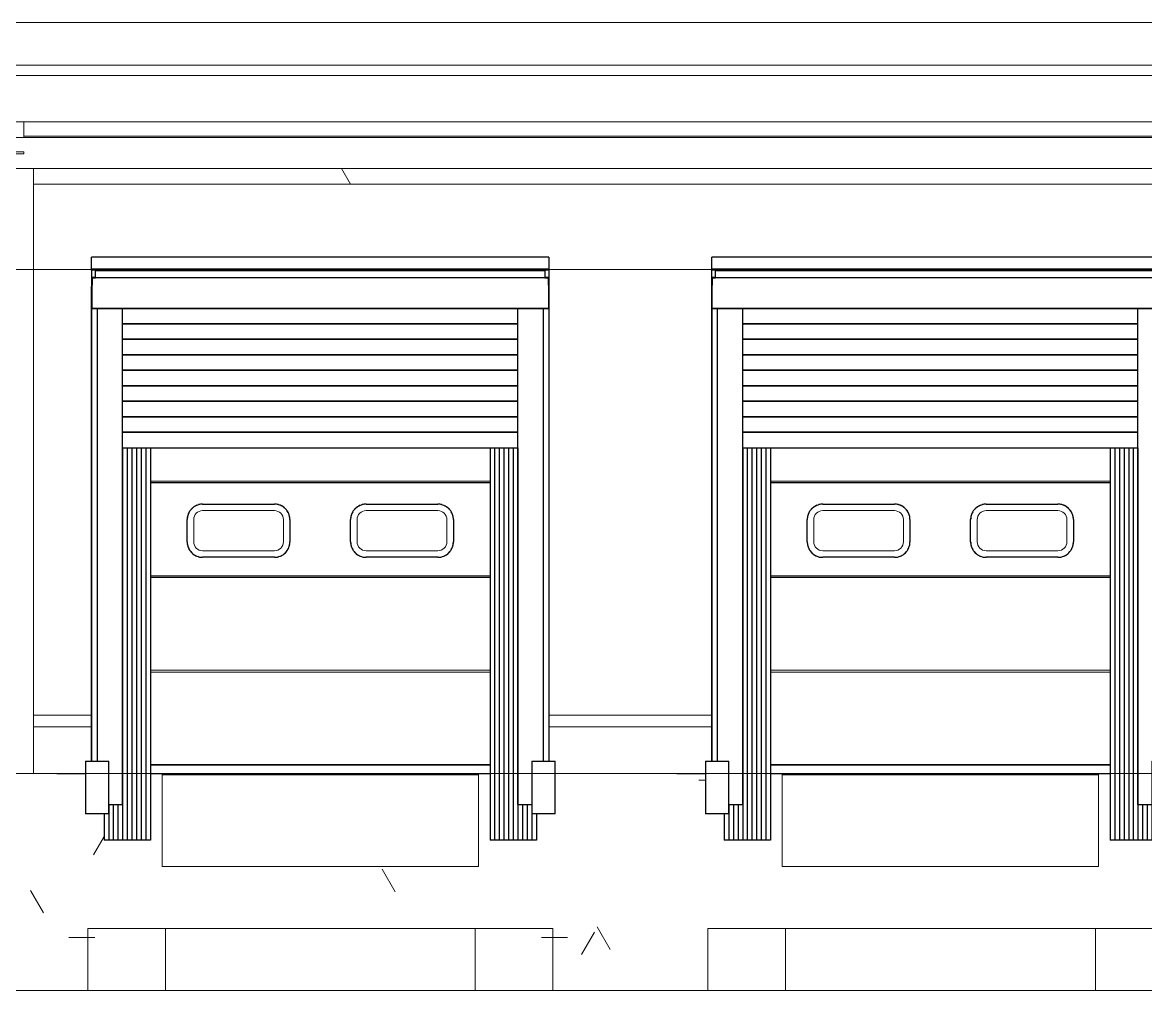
# Model space of a CAD drawing. Extents: x 692141 to 693595, y 1492301 to 1494225.
# Drawn here: x 692356.34 to 692363.58, y 1492374.81 to 1492381.06 of the extents above; entities that cross this region are included whole.
import ezdxf

# ---------------------------------------------------------------- set-up
doc = ezdxf.new("R2010")
doc.units = 0
doc.header["$MEASUREMENT"] = 0
for name, pattern in [('Centre', [7937.5, 1587.5, -1190.625, 3968.75, -1190.625]), ('Grid Line', [5556.25, 3175, -793.75, 793.75, -793.75]), ('Čárka', [3175, 1587.5, -1587.5])]:
    doc.linetypes.add(name, pattern=pattern)
for name, color, linetype, lineweight in [('A-COLS', 52, 'Continuous', 5), ('A-FLOR', 192, 'Continuous', 5), ('A-FLOR-LEVL', 8, 'Grid Line', 5), ('A-GENM', 13, 'Continuous', 5), ('A-WALL-PATT', 111, 'Continuous', 5), ('S-BEAM', 12, 'Continuous', 5)]:
    doc.layers.add(name, color=color, linetype=linetype, lineweight=lineweight)
doc.layers.add('A-DOOR', color=2, linetype='Continuous')
pattern_1 = [(0, (212730.054, 1200), (4064, 1016), [167.64, -2880.36, 167.64, -2880.36, -16256]), (0, (212730.054, 1200), (4064, 1016), [-6096, 167.64, -5928.36, 167.64, -2880.36, -7112]), (0, (212730.054, 1200), (4064, 1016), [-15240, 167.64, -1864.36, 167.64, -4912.36]), (120, (214254.054, 1708), (-2911.881810244989, 3011.527240979959), [167.64, -2880.36, 167.64, -2880.36, -16256]), (120, (214254.054, 1708), (-2911.881810244989, 3011.527240979959), [-6095.999999999999, 167.64, -5928.359999999999, 167.64, -2880.36, -7111.999999999999]), (120, (214254.054, 1708), (-2911.881810244989, 3011.527240979959), [-15240, 167.64, -1864.36, 167.64, -4912.359999999999]), (240, (214762.054, 3740), (-1152.118189755009, -4027.527240979959), [167.64, -2880.36, 167.64, -2880.36, -16256]), (240, (214762.054, 3740), (-1152.118189755009, -4027.527240979959), [-6096, 167.64, -5928.36, 167.64, -2880.36, -7112]), (240, (214762.054, 3740), (-1152.118189755009, -4027.527240979959), [-15240, 167.64, -1864.36, 167.64, -4912.36])]

# ---------------------------------------------------------------- blocks, each defined once
blk = doc.blocks.new('HAVI-DC_R19_AR_120_STRUCTURE_rvt-2-500_ELEVATION 4')
at = {"layer": 'S-BEAM'}
h = blk.add_hatch(dxfattribs=at)
h.set_pattern_fill('FP_109', color=256, style=0, pattern_type=2)
h.set_pattern_definition(pattern_1)
h.paths.add_polyline_path([(106349.6526220496, 5200.000000000931), (106349.6526220496, 5300.068639883461), (98649.6526220496, 5300.068639883461), (98649.6526220496, 5200.000000000931), (105855.3526846275, 5200.000000000931)], flags=0)
h = blk.add_hatch(dxfattribs=at)
h.set_pattern_fill('FP_109', color=256, style=0, pattern_type=2)
h.set_pattern_definition(pattern_1)
h.paths.add_polyline_path([(105499.754618788, -3.465174813754857e-11), (106499.6363114689, 0), (106499.6363114689, 1400.00000000138), (106014.6526220496, 1400.00000000138), (106014.6526220496, 1139.999999997003), (105894.6526220496, 1139.999999997003), (105894.6526220496, 969.9999999969727), (105594.6526220496, 969.9999999969727), (105594.6526220496, 1400.00000000138), (105519.7546187882, 1400.00000000138), (105519.7546187882, 799.9999999999914), (103479.7546187882, 799.9999999999914), (103479.7546187882, 1400.00000000138), (103404.6526220496, 1400.00000000138), (103404.6526220496, 969.9999999969727), (103104.6526220496, 969.9999999969727), (103104.6526220496, 1139.999999997003), (102984.6526220496, 1139.999999997003), (102984.6526220496, 1400.00000000138), (102014.6363114674, 1400.00000000138), (102014.6363114674, 1139.999999997003), (101894.6363114674, 1139.999999997003), (101894.6363114674, 969.9999999969727), (101594.6363114674, 969.9999999969727), (101594.6363114674, 1400.00000000138), (101519.6363114624, 1400.00000000138), (101519.6363114624, 799.9999999999914), (99479.6363114624, 799.9999999999914), (99479.6363114624, 1400.00000000138), (99404.6363114674, 1400.00000000138), (99404.6363114674, 969.9999999969727), (99104.63631146739, 969.9999999969727), (99104.63631146739, 1139.999999997003), (98984.63631146739, 1139.999999997003), (98984.63631146739, 1400.00000000138), (98499.63631146234, 1400.00000000138), (98499.63631146234, 0), (99500.22784806442, -3.465174813754857e-11), (99500.22784806442, 399.9999999998398), (101499.6363114673, 399.9999999998398), (101499.6363114673, -3.465174813754857e-11), (103500.3461553852, -3.465174813754857e-11), (103500.3461553852, 399.9999999998398), (105499.754618788, 399.9999999998398)], flags=0)
at = {"layer": 'S-BEAM', "color": 7}
for p, q in [((98649.6526220497, 5200.000000000933), (106349.6526220497, 5200.000000000933)), ((98499.63631146244, 1400.000000001379), (98984.63631146749, 1400.000000001379)), ((99404.63631146749, 1400.000000001379), (99479.6363114625, 1400.000000001379)), ((99479.6363114625, 800.0000000000092), (99479.6363114625, 1400.000000001379)), ((101519.6363114625, 1400.000000001379), (101594.6363114675, 1400.000000001379)), ((101519.6363114625, 1400.000000001379), (101519.6363114625, 800.0000000000092)), ((102014.6363114675, 1400.000000001379), (102984.6526220497, 1400.000000001379)), ((103404.6526220497, 1400.000000001379), (103479.7546187883, 1400.000000001379)), ((103479.7546187883, 800.0000000000014), (103479.7546187883, 1400.000000001379)), ((105519.7546187883, 1400.000000001379), (105594.6526220497, 1400.000000001379)), ((105519.7546187883, 1400.000000001379), (105519.7546187883, 800.0000000000014)), ((101519.6363114625, 800.0000000000092), (99479.63631146248, 800.0000000000092)), ((105519.7546187882, 800.0000000000014), (103479.7546187883, 800.0000000000014)), ((99500.2278480645, -2.409379362688924e-11), (99500.2278480645, 399.9999999998581)), ((99500.2278480645, 399.9999999998581), (101499.6363114673, 399.9999999998581)), ((101499.6363114673, 399.9999999998581), (101499.6363114673, -2.409379362688924e-11)), ((103500.3461553853, -3.708819917846995e-11), (103500.3461553853, 399.999999999845)), ((103500.3461553853, 399.999999999845), (105499.7546187881, 399.999999999845)), ((105499.7546187881, 399.999999999845), (105499.7546187881, -3.708819917846995e-11)), ((101499.6363114673, -2.409379362688924e-11), (99500.2278480645, -2.409379362688924e-11)), ((105499.7546187881, -3.708819917846995e-11), (103500.3461553853, -3.708819917846995e-11))]:
    blk.add_line(p, q, dxfattribs=at)
blk = doc.blocks.new('M_Rectangular Column - 300 x 300mm-1115310-500_ELEVATION 4')
at = {"layer": 'A-COLS'}
for p, q in [((162349.6363114674, 5300.068616973535), (162349.6363114674, 1400.000000001371)), ((162649.6363114674, 1400.000000001371), (162649.6363114674, 5300.068616973536)), ((162649.6363114674, 1400.000000001371), (162349.6363114674, 1400.000000001371))]:
    blk.add_line(p, q, dxfattribs=at)
blk = doc.blocks.new('Loading-Equipment_Dock-levellers_Loading-Systems_Swing-Lip_232M_100kN - PowerRamp 232M100 2100 x 3000 mm-460557-500_ELEVATION 4')
at = {"layer": 'A-GENM'}
for p, q in [((51479.75461878094, 1390.000000001369), (53519.75461878094, 1390.000000001369)), ((51479.75461878094, 800.0000000013796), (51479.75461878094, 1390.000000001369)), ((53519.75461878094, 800.0000000013796), (53519.75461878094, 1390.000000001369)), ((53519.75461878094, 800.0000000013796), (51479.75461878094, 800.0000000013796))]:
    blk.add_line(p, q, dxfattribs=at)
blk = doc.blocks.new('Door_ASSA-ABLOY DS6070B Inflatable shelter - Insulated wall-V73-500_ELEVATION 4')
at = {"layer": 'A-DOOR', "color": 47}
for p, q in [((123024.6363114675, 4652.807871864885), (123024.6363114675, 4729.999999996988)), ((125974.6363114675, 4729.999999996979), (123024.6363114675, 4729.999999996988)), ((125974.6363114675, 4729.999999996979), (125974.6363114675, 4652.807871864876)), ((123023.6363114675, 4649.999999996991), (123023.6363114675, 4598.999999996989)), ((123024.6363114675, 4647.691042939573), (123024.6363114675, 4652.807871864885)), ((123024.6363114675, 4652.807871864885), (125974.6363114675, 4652.807871864876)), ((123024.6363114675, 4644.684469772975), (123024.6363114675, 4647.691042939573)), ((125974.6363114675, 4647.691042939563), (123024.6363114675, 4647.691042939573)), ((125974.6363114675, 4644.684469772965), (123024.6363114675, 4644.684469772974)), ((123049.6363114675, 4598.999999996989), (123049.6363114675, 4647.69104293955)), ((125947.6363114675, 4641.364026622491), (123049.6363114675, 4641.364026622491)), ((125947.6363114675, 4647.691042939549), (125947.6363114675, 4598.999999997001)), ((125974.6363114675, 4652.807871864876), (125974.6363114675, 4647.691042939563)), ((125974.6363114675, 4647.691042939563), (125974.6363114675, 4644.684469772965)), ((125975.6363114675, 4598.999999997001), (125975.6363114675, 4649.999999996992)), ((123049.6363114675, 4598.99999999699), (123023.6363114675, 4598.99999999699)), ((123023.6363114675, 4598.999999996989), (123023.6363114675, 4538.99999999699)), ((123027.6363114675, 4598.99999999703), (123027.6363114675, 4547.999999997031)), ((123027.6363114675, 4547.999999997032), (123027.6363114675, 4598.999999997029)), ((123027.6363114675, 4538.99999999699), (123027.6363114675, 4595.99999999699)), ((123027.6363114675, 4595.99999999699), (123049.6363114675, 4595.99999999699)), ((123027.6363114675, 4397.999999996989), (123027.6363114675, 4595.99999999699)), ((125971.6363114675, 4595.999999996991), (123027.6363114675, 4595.999999996991)), ((123049.6363114675, 4595.99999999699), (123049.6363114675, 4598.999999996989)), ((125975.6363114675, 4598.999999997001), (125947.6363114675, 4598.999999997001)), ((125947.6363114675, 4598.999999997001), (125947.6363114675, 4595.999999997001)), ((125947.6363114675, 4595.999999997001), (125971.6363114675, 4595.999999997001)), ((125971.6363114675, 4598.99999999703), (125971.6363114675, 4547.999999997031)), ((125971.6363114675, 4547.999999997032), (125971.6363114675, 4598.999999997029)), ((125971.6363114675, 4595.999999997001), (125971.6363114675, 4538.999999996992)), ((125971.6363114675, 4595.99999999699), (125971.6363114675, 4397.999999996989)), ((125975.6363114675, 4538.999999996991), (125975.6363114675, 4598.999999997001)), ((123023.6363114675, 4538.99999999699), (123027.6363114675, 4538.99999999699)), ((123024.6363114675, 4547.999999996992), (123024.6363114675, 1479.999999996993)), ((123024.6363114675, 1479.999999996995), (123024.6363114675, 4538.999999997)), ((125971.6363114675, 4538.999999996991), (125975.6363114675, 4538.999999996991)), ((125974.6363114675, 4547.999999996992), (125974.6363114675, 1479.999999996993)), ((125974.6363114675, 4538.999999997), (125974.6363114675, 1479.999999996996)), ((123027.6363114675, 4394.999999996989), (123027.6363114675, 4397.999999996989)), ((125971.6363114675, 4397.999999996989), (123027.6363114675, 4397.999999996989)), ((125971.6363114675, 4397.999999996989), (123027.6363114675, 4397.999999996989)), ((125971.6363114675, 4394.99999999699), (123027.6363114675, 4394.99999999699)), ((123061.642967541, 1479.999999996993), (123061.642967541, 4394.999999996971)), ((125937.6296553938, 4394.999999996971), (125937.6296553938, 1479.999999996993)), ((125971.6363114675, 4397.999999996989), (125971.6363114675, 4394.999999996989)), ((122984.6363114675, 1479.999999996995), (123134.6363114675, 1479.999999996994)), ((122984.6363114675, 1479.999999996995), (122984.6363114675, 1139.999999996994)), ((123134.6363114675, 1139.999999996994), (123134.6363114675, 1479.999999996995)), ((125864.6363114675, 1479.999999997002), (126014.6363114675, 1479.999999997002)), ((125864.6363114675, 1479.999999997002), (125864.6363114675, 1139.999999997)), ((126014.6363114675, 1139.999999997), (126014.6363114675, 1479.999999997002)), ((123134.6363114675, 1139.999999996994), (122984.6363114675, 1139.999999996994)), ((126014.6363114675, 1139.999999997), (125864.6363114675, 1139.999999996999))]:
    blk.add_line(p, q, dxfattribs=at)
at = {"layer": 'A-DOOR', "color": 117}
for p, q in [((123027.6363114675, 4547.999999996993), (123027.6363114675, 4598.999999997008)), ((123027.6363114675, 4582.68366976728), (123027.6363114675, 4598.999999997009)), ((123027.6363114675, 4556.584353991191), (123027.6363114675, 4582.68366976728)), ((125971.6363114675, 4598.999999997011), (125971.6363114675, 4547.999999996998)), ((125971.6363114675, 4598.999999996999), (125971.6363114675, 4582.68366976727)), ((125971.6363114675, 4582.68366976727), (125971.6363114675, 4556.584353991181)), ((123224.6363114675, 1199.999999996987), (123224.6363114675, 4394.999999997)), ((125774.6363114675, 1199.999999996988), (125774.6363114675, 4394.99999999696)), ((123134.6363114675, 1199.999999996987), (123224.6363114675, 1199.999999996987)), ((125774.6363114675, 1199.999999996988), (125864.6363114675, 1199.999999996988))]:
    blk.add_line(p, q, dxfattribs=at)
at = {"layer": 'A-DOOR', "color": 130}
for p, q in [((125774.6363114674, 4299.99999999708), (123224.6363114674, 4299.99999999708)), ((123224.6363114674, 4299.999999997044), (125774.6363114674, 4299.999999997044)), ((125774.6363114674, 4199.999999997067), (123224.6363114674, 4199.999999997067)), ((123224.6363114674, 4199.999999997067), (125774.6363114674, 4199.999999997067)), ((125774.6363114674, 4099.999999997055), (123224.6363114674, 4099.999999997055)), ((123224.6363114674, 4099.999999997055), (125774.6363114674, 4099.999999997055)), ((125774.6363114674, 3999.999999997044), (123224.6363114674, 3999.999999997044)), ((123224.6363114674, 3999.999999997044), (125774.6363114674, 3999.999999997044)), ((125774.6363114674, 3899.999999997066), (123224.6363114674, 3899.999999997066)), ((123224.6363114674, 3899.999999997066), (125774.6363114674, 3899.999999997066)), ((125774.6363114674, 3799.999999997089), (123224.6363114674, 3799.999999997089)), ((123224.6363114674, 3799.999999997054), (125774.6363114674, 3799.999999997054)), ((125774.6363114674, 3699.999999997077), (123224.6363114674, 3699.999999997077)), ((123224.6363114674, 3699.999999997077), (125774.6363114674, 3699.999999997077)), ((125774.6363114674, 3599.999999997065), (123224.6363114674, 3599.999999997065)), ((123224.6363114674, 3599.999999997065), (125774.6363114674, 3599.999999997065)), ((123224.6363114675, 3500.073277789998), (123224.6363114675, 969.9999999969889)), ((123224.6363114675, 3500.073277789998), (123224.6363114675, 969.9999999969889)), ((123224.6363114674, 3499.999999997088), (125774.6363114674, 3499.999999997088)), ((123254.6363114675, 3500.091597238241), (123254.6363114675, 1400.000000001407)), ((123254.6363114675, 3500.091597238241), (123254.6363114675, 969.9999999969889)), ((123284.6363114675, 3500.109916686441), (123284.6363114675, 969.9999999969879)), ((123284.6363114675, 3500.109916686441), (123284.6363114675, 969.9999999969889)), ((123314.6363114675, 3500.128236134684), (123314.6363114675, 1400.000000001406)), ((123314.6363114675, 3500.128236134684), (123314.6363114675, 969.9999999969879)), ((123344.6363114675, 3500.146555582926), (123344.6363114675, 969.9999999969879)), ((123344.6363114675, 3500.146555582926), (123344.6363114675, 969.9999999969879)), ((123374.6363114675, 3500.16487503117), (123374.6363114675, 1400.000000001406)), ((123374.6363114675, 3500.16487503117), (123374.6363114675, 969.9999999969879)), ((123404.6363114675, 3500.18319447937), (123404.6363114675, 969.9999999969879)), ((125594.6363114675, 3499.99999999706), (125594.6363114675, 969.9999999969803)), ((125624.6363114675, 3499.99999999706), (125624.6363114675, 969.9999999969803)), ((125624.6363114675, 3499.99999999706), (125624.6363114675, 1400.000000001399)), ((125654.6363114675, 3499.99999999706), (125654.6363114675, 969.9999999969803)), ((125654.6363114675, 3499.99999999706), (125654.6363114675, 969.9999999969803)), ((125684.6363114675, 3499.99999999706), (125684.6363114675, 969.9999999969803)), ((125684.6363114675, 3499.99999999706), (125684.6363114675, 1400.000000001399)), ((125714.6363114675, 3499.99999999706), (125714.6363114675, 969.9999999969803)), ((125714.6363114675, 3499.99999999706), (125714.6363114675, 969.9999999969803)), ((125744.6363114675, 3499.99999999706), (125744.6363114675, 969.9999999969803)), ((125744.6363114675, 3499.99999999706), (125744.6363114675, 1400.000000001399)), ((125774.6363114675, 3499.99999999706), (125774.6363114675, 969.9999999969803)), ((125774.6363114675, 3499.99999999706), (125774.6363114675, 969.9999999969803)), ((123134.6363114675, 1199.999999996993), (123134.6363114675, 969.9999999969889)), ((123164.6363114675, 1199.999999996993), (123164.6363114675, 969.9999999969889)), ((123164.6363114675, 1199.999999996993), (123164.6363114675, 969.9999999969889)), ((123194.6363114675, 1199.999999996993), (123194.6363114675, 969.9999999969889)), ((125804.6363114675, 1199.999999996984), (125804.6363114675, 969.9999999969803)), ((125834.6363114675, 1199.999999996984), (125834.6363114675, 969.9999999969803)), ((125834.6363114675, 1199.999999996984), (125834.6363114675, 969.9999999969803)), ((125864.6363114675, 1199.999999996984), (125864.6363114675, 969.9999999969803)), ((123104.6363114675, 1139.999999997006), (123104.6363114675, 969.9999999969889)), ((125894.6363114675, 1139.999999996997), (125894.6363114675, 969.9999999969803)), ((123134.6363114675, 969.9999999969885), (123104.6363114675, 969.9999999969887)), ((123164.6363114675, 969.9999999969885), (123134.6363114675, 969.9999999969885)), ((123194.6363114675, 969.9999999969885), (123164.6363114675, 969.9999999969887)), ((123224.6363114675, 969.9999999969885), (123194.6363114675, 969.9999999969885)), ((123254.6363114675, 969.9999999969885), (123224.6363114675, 969.9999999969887)), ((123284.6363114675, 969.9999999969885), (123254.6363114675, 969.9999999969885)), ((123314.6363114675, 969.999999996988), (123284.6363114675, 969.9999999969881)), ((123344.6363114675, 969.999999996988), (123314.6363114675, 969.999999996988)), ((123374.6363114675, 969.999999996988), (123344.6363114675, 969.9999999969881)), ((123404.6363114675, 969.999999996988), (123374.6363114675, 969.999999996988)), ((125624.6363114675, 969.9999999969807), (125594.6363114675, 969.9999999969807)), ((125654.6363114675, 969.9999999969806), (125624.6363114675, 969.9999999969807)), ((125684.6363114675, 969.9999999969807), (125654.6363114675, 969.9999999969807)), ((125714.6363114675, 969.9999999969806), (125684.6363114675, 969.9999999969807)), ((125744.6363114675, 969.9999999969801), (125714.6363114675, 969.9999999969801)), ((125774.6363114675, 969.99999999698), (125744.6363114675, 969.9999999969801)), ((125804.6363114675, 969.9999999969801), (125774.6363114675, 969.9999999969801)), ((125834.6363114675, 969.99999999698), (125804.6363114675, 969.9999999969801)), ((125864.6363114675, 969.9999999969801), (125834.6363114675, 969.9999999969801)), ((125894.6363114675, 969.99999999698), (125864.6363114675, 969.9999999969801))]:
    blk.add_line(p, q, dxfattribs=at)
blk = doc.blocks.new('Door_ASSA-ABLOY DS6070B Inflatable shelter - Insulated wall-V77-500_ELEVATION 4')
at = {"layer": 'A-DOOR', "color": 47}
for p, q in [((99024.63631146752, 4652.807871864885), (99024.63631146752, 4729.999999996988)), ((101974.6363114675, 4729.999999996979), (99024.63631146752, 4729.999999996988)), ((101974.6363114675, 4729.999999996979), (101974.6363114675, 4652.807871864876)), ((99023.63631146752, 4649.999999996991), (99023.6363114675, 4598.999999996989)), ((99024.63631146752, 4647.691042939573), (99024.63631146752, 4652.807871864885)), ((99024.63631146752, 4652.807871864885), (101974.6363114675, 4652.807871864876)), ((99024.63631146752, 4644.684469772975), (99024.63631146752, 4647.691042939573)), ((101974.6363114675, 4647.691042939563), (99024.63631146752, 4647.691042939573)), ((101974.6363114675, 4644.684469772965), (99024.63631146752, 4644.684469772974)), ((99049.63631146752, 4598.999999996989), (99049.63631146753, 4647.69104293955)), ((101947.6363114675, 4641.364026622491), (99052.31887912682, 4641.364026622491)), ((101947.6363114675, 4647.691042939549), (101947.6363114675, 4598.999999997001)), ((101974.6363114675, 4652.807871864876), (101974.6363114675, 4647.691042939563)), ((101974.6363114675, 4647.691042939563), (101974.6363114675, 4644.684469772965)), ((101975.6363114675, 4598.999999997001), (101975.6363114675, 4649.999999996992)), ((99049.63631146752, 4598.99999999699), (99023.6363114675, 4598.99999999699)), ((99023.6363114675, 4598.999999996989), (99023.6363114675, 4538.99999999699)), ((99027.63631146752, 4598.99999999703), (99027.63631146752, 4547.999999997031)), ((99027.63631146752, 4547.999999997032), (99027.63631146752, 4598.999999997029)), ((99027.6363114675, 4538.99999999699), (99027.6363114675, 4595.99999999699)), ((99027.6363114675, 4595.99999999699), (99049.63631146752, 4595.99999999699)), ((99027.63631146752, 4397.999999996989), (99027.63631146752, 4595.99999999699)), ((101971.6363114675, 4595.999999996991), (99027.63631146752, 4595.999999996991)), ((99049.63631146752, 4595.99999999699), (99049.63631146752, 4598.999999996989)), ((101975.6363114675, 4598.999999997001), (101947.6363114675, 4598.999999997001)), ((101947.6363114675, 4598.999999997001), (101947.6363114675, 4595.999999997001)), ((101947.6363114675, 4595.999999997001), (101971.6363114675, 4595.999999997001)), ((101971.6363114675, 4598.99999999703), (101971.6363114675, 4547.999999997031)), ((101971.6363114675, 4547.999999997032), (101971.6363114675, 4598.999999997029)), ((101971.6363114675, 4595.999999997001), (101971.6363114675, 4538.999999996992)), ((101971.6363114675, 4595.99999999699), (101971.6363114675, 4397.999999996989)), ((101975.6363114675, 4538.999999996991), (101975.6363114675, 4598.999999997001)), ((99023.6363114675, 4538.99999999699), (99027.6363114675, 4538.99999999699)), ((99024.63631146752, 4547.999999996992), (99024.63631146752, 1479.999999996993)), ((99024.63631146752, 1479.999999996995), (99024.63631146752, 4538.999999997)), ((101971.6363114675, 4538.999999996991), (101975.6363114675, 4538.999999996991)), ((101974.6363114675, 4547.999999996992), (101974.6363114675, 1479.999999996993)), ((101974.6363114675, 4538.999999997), (101974.6363114675, 1479.999999996996)), ((99027.63631146752, 4394.999999996989), (99027.63631146752, 4397.999999996989)), ((101971.6363114675, 4397.999999996989), (99027.63631146752, 4397.999999996989)), ((101971.6363114675, 4397.999999996989), (99027.63631146752, 4397.999999996989)), ((101971.6363114675, 4394.99999999699), (99027.63631146752, 4394.99999999699)), ((99061.64296754096, 1479.999999996993), (99061.64296754096, 4394.999999996971)), ((101937.6296553938, 4394.999999996971), (101937.6296553938, 1479.999999996993)), ((101971.6363114675, 4397.999999996989), (101971.6363114675, 4394.999999996989)), ((98984.63631146752, 1479.999999996995), (99134.63631146752, 1479.999999996994)), ((98984.63631146752, 1479.999999996995), (98984.63631146752, 1139.999999996994)), ((99134.63631146749, 1139.999999996994), (99134.63631146752, 1479.999999996995)), ((101864.6363114675, 1479.999999997002), (102014.6363114675, 1479.999999997002)), ((101864.6363114675, 1479.999999997002), (101864.6363114675, 1139.999999997)), ((102014.6363114675, 1139.999999997), (102014.6363114675, 1479.999999997002)), ((99134.63631146749, 1139.999999996994), (98984.63631146752, 1139.999999996994)), ((102014.6363114675, 1139.999999997), (101864.6363114675, 1139.999999996999))]:
    blk.add_line(p, q, dxfattribs=at)
at = {"layer": 'A-DOOR', "color": 117}
for p, q in [((99027.63631146752, 4547.999999996993), (99027.63631146753, 4598.999999997008)), ((99027.63631146752, 4582.68366976728), (99027.63631146753, 4598.999999997009)), ((99027.63631146752, 4556.584353991191), (99027.63631146752, 4582.68366976728)), ((101971.6363114675, 4598.999999997011), (101971.6363114675, 4547.999999996998)), ((101971.6363114675, 4598.999999996999), (101971.6363114675, 4582.68366976727)), ((101971.6363114675, 4582.68366976727), (101971.6363114675, 4556.584353991181)), ((99224.6363114675, 1199.999999996987), (99224.6363114675, 4394.999999997)), ((101774.6363114675, 1199.999999996988), (101774.6363114675, 4394.99999999696)), ((99134.63631146752, 1199.999999996987), (99224.6363114675, 1199.999999996987)), ((101774.6363114675, 1199.999999996988), (101864.6363114675, 1199.999999996988))]:
    blk.add_line(p, q, dxfattribs=at)
at = {"layer": 'A-DOOR', "color": 130}
for p, q in [((101774.6363114674, 4299.99999999708), (99224.63631146739, 4299.99999999708)), ((99224.63631146739, 4299.999999997044), (101774.6363114674, 4299.999999997044)), ((101774.6363114674, 4199.999999997067), (99224.63631146739, 4199.999999997067)), ((99224.63631146739, 4199.999999997067), (101774.6363114674, 4199.999999997067)), ((101774.6363114674, 4099.999999997055), (99224.63631146739, 4099.999999997055)), ((99224.63631146739, 4099.999999997055), (101774.6363114674, 4099.999999997055)), ((101774.6363114674, 3999.999999997044), (99224.63631146739, 3999.999999997044)), ((99224.63631146739, 3999.999999997044), (101774.6363114674, 3999.999999997044)), ((101774.6363114674, 3899.999999997066), (99224.63631146739, 3899.999999997066)), ((99224.63631146739, 3899.999999997066), (101774.6363114674, 3899.999999997066)), ((101774.6363114674, 3799.999999997089), (99224.63631146739, 3799.999999997089)), ((99224.63631146739, 3799.999999997054), (101774.6363114674, 3799.999999997054)), ((101774.6363114674, 3699.999999997077), (99224.63631146739, 3699.999999997077)), ((99224.63631146739, 3699.999999997077), (101774.6363114674, 3699.999999997077)), ((101774.6363114674, 3599.999999997065), (99224.63631146739, 3599.999999997065)), ((99224.63631146739, 3599.999999997065), (101774.6363114674, 3599.999999997065)), ((99224.63631146753, 3500.073277789998), (99224.6363114675, 969.9999999969889)), ((99224.63631146753, 3500.073277789998), (99224.6363114675, 969.9999999969889)), ((99224.63631146739, 3499.999999997088), (101774.6363114674, 3499.999999997088)), ((99254.63631146752, 3500.091597238241), (99254.63631146752, 1400.000000001407)), ((99254.63631146752, 3500.091597238241), (99254.63631146752, 969.9999999969889)), ((99284.63631146752, 3500.109916686441), (99284.63631146752, 969.9999999969879)), ((99284.63631146752, 3500.109916686441), (99284.63631146752, 969.9999999969889)), ((99314.63631146752, 3500.128236134684), (99314.6363114675, 1400.000000001406)), ((99314.63631146752, 3500.128236134684), (99314.6363114675, 969.9999999969879)), ((99344.63631146752, 3500.146555582926), (99344.63631146752, 969.9999999969879)), ((99344.63631146752, 3500.146555582926), (99344.63631146752, 969.9999999969879)), ((99374.63631146753, 3500.16487503117), (99374.6363114675, 1400.000000001406)), ((99374.63631146753, 3500.16487503117), (99374.6363114675, 969.9999999969879)), ((99404.63631146752, 3500.18319447937), (99404.63631146752, 969.9999999969879)), ((101594.6363114675, 3499.99999999706), (101594.6363114675, 969.9999999969803)), ((101624.6363114675, 3499.99999999706), (101624.6363114675, 969.9999999969803)), ((101624.6363114675, 3499.99999999706), (101624.6363114675, 1400.000000001399)), ((101654.6363114675, 3499.99999999706), (101654.6363114675, 969.9999999969803)), ((101654.6363114675, 3499.99999999706), (101654.6363114675, 969.9999999969803)), ((101684.6363114675, 3499.99999999706), (101684.6363114675, 969.9999999969803)), ((101684.6363114675, 3499.99999999706), (101684.6363114675, 1400.000000001399)), ((101714.6363114675, 3499.99999999706), (101714.6363114675, 969.9999999969803)), ((101714.6363114675, 3499.99999999706), (101714.6363114675, 969.9999999969803)), ((101744.6363114675, 3499.99999999706), (101744.6363114675, 969.9999999969803)), ((101744.6363114675, 3499.99999999706), (101744.6363114675, 1400.000000001399)), ((101774.6363114675, 3499.99999999706), (101774.6363114675, 969.9999999969803)), ((101774.6363114675, 3499.99999999706), (101774.6363114675, 969.9999999969803)), ((99134.63631146752, 1199.999999996993), (99134.63631146752, 969.9999999969889)), ((99164.6363114675, 1199.999999996993), (99164.6363114675, 969.9999999969889)), ((99164.6363114675, 1199.999999996993), (99164.6363114675, 969.9999999969889)), ((99194.63631146752, 1199.999999996993), (99194.63631146752, 969.9999999969889)), ((101804.6363114675, 1199.999999996984), (101804.6363114675, 969.9999999969803)), ((101834.6363114675, 1199.999999996984), (101834.6363114675, 969.9999999969803)), ((101834.6363114675, 1199.999999996984), (101834.6363114675, 969.9999999969803)), ((101864.6363114675, 1199.999999996984), (101864.6363114675, 969.9999999969803)), ((99104.63631146752, 1139.999999997006), (99104.63631146752, 969.9999999969889)), ((101894.6363114675, 1139.999999996997), (101894.6363114675, 969.9999999969803)), ((99134.63631146752, 969.9999999969885), (99104.6363114675, 969.9999999969887)), ((99164.6363114675, 969.9999999969885), (99134.63631146752, 969.9999999969885)), ((99194.63631146752, 969.9999999969885), (99164.6363114675, 969.9999999969887)), ((99224.6363114675, 969.9999999969885), (99194.63631146752, 969.9999999969885)), ((99254.63631146752, 969.9999999969885), (99224.6363114675, 969.9999999969887)), ((99284.63631146752, 969.9999999969885), (99254.63631146752, 969.9999999969885)), ((99314.6363114675, 969.999999996988), (99284.63631146752, 969.9999999969881)), ((99344.63631146752, 969.999999996988), (99314.6363114675, 969.999999996988)), ((99374.6363114675, 969.999999996988), (99344.63631146752, 969.9999999969881)), ((99404.63631146752, 969.999999996988), (99374.6363114675, 969.999999996988)), ((101624.6363114675, 969.9999999969807), (101594.6363114675, 969.9999999969807)), ((101654.6363114675, 969.9999999969806), (101624.6363114675, 969.9999999969807)), ((101684.6363114675, 969.9999999969807), (101654.6363114675, 969.9999999969807)), ((101714.6363114675, 969.9999999969806), (101684.6363114675, 969.9999999969807)), ((101744.6363114675, 969.9999999969801), (101714.6363114675, 969.9999999969801)), ((101774.6363114675, 969.99999999698), (101744.6363114675, 969.9999999969801)), ((101804.6363114675, 969.9999999969801), (101774.6363114675, 969.9999999969801)), ((101834.6363114675, 969.99999999698), (101804.6363114675, 969.9999999969801)), ((101864.6363114675, 969.9999999969801), (101834.6363114675, 969.9999999969801)), ((101894.6363114675, 969.99999999698), (101864.6363114675, 969.9999999969801))]:
    blk.add_line(p, q, dxfattribs=at)
blk = doc.blocks.new('Doors_Industrial_Loading-Systems_Sectional-Overhead-Door_High-Lift_40mm - 2500 x 3000 mm-255109-500_ELEVATION 4')
at = {"layer": 'A-DOOR', "color": 7}
for p, q in [((53594.75461878086, 3273.999999996978), (51404.75461878087, 3273.999999996978)), ((51741.08795211413, 3136.49999999713), (52204.08795211413, 3136.49999999713)), ((51741.08795211413, 3136.49999999713), (52204.08795211413, 3136.49999999713)), ((52795.42128544746, 3136.499999997063), (53258.42128544746, 3136.499999997063)), ((52795.42128544746, 3136.499999997063), (53258.42128544746, 3136.499999997063)), ((51641.08795211412, 2893.499999997032), (51641.08795211412, 3036.49999999713)), ((51641.08795211412, 2893.499999997032), (51641.08795211412, 3036.49999999713)), ((52304.08795211412, 3036.49999999713), (52304.08795211412, 2893.499999997034)), ((52304.08795211412, 3036.49999999713), (52304.08795211412, 2893.499999997034)), ((52695.42128544745, 2893.499999996908), (52695.42128544745, 3036.499999997063)), ((52695.42128544745, 2893.499999996908), (52695.42128544745, 3036.499999997063)), ((53358.42128544745, 3036.499999997064), (53358.42128544745, 2893.499999996909)), ((53358.42128544745, 3036.499999997064), (53358.42128544745, 2893.499999996909)), ((52204.08795211413, 2793.499999997033), (51741.08795211413, 2793.499999997033)), ((52204.08795211413, 2793.499999997034), (51741.08795211413, 2793.499999997034)), ((53258.42128544746, 2793.499999996908), (52795.42128544746, 2793.499999996908)), ((53258.42128544746, 2793.499999996909), (52795.42128544746, 2793.499999996909)), ((51404.75461878085, 2675.02522143521), (53594.75461878085, 2675.02522143521)), ((51404.75461878085, 2675.02522143521), (53594.75461878085, 2675.02522143521)), ((53594.75461878085, 1455.025221435202), (51404.75461878085, 1455.025221435202)), ((51404.75461878085, 1455.025221435202), (53594.75461878085, 1455.025221435202)), ((51404.75461878085, 1399.99999999697), (53594.75461878085, 1399.99999999697))]:
    blk.add_line(p, q, dxfattribs=at)
at = {"layer": 'A-DOOR', "color": 1, "linetype": 'Čárka'}
blk.add_line((50799.75461878089, 1399.999999996979), (50984.75461878087, 1399.999999996979), dxfattribs=at)
at = {"layer": 'A-DOOR', "color": 7}
for centre, radius, start, end in [((51741.08795211413, 3036.49999999713), 100.0000000000073, 90, 180), ((51741.08795211413, 3036.49999999713), 99.99999999999403, 111.987186745122, 120.0000000000014), ((51741.08795211413, 3036.49999999713), 100.0000000000039, 90, 105.0000000000023), ((52204.08795211413, 3036.49999999713), 99.99999999999272, 75.00000000000009, 90), ((52204.08795211413, 3036.49999999713), 100, 359.9999999999995, 90.00000000000014), ((52204.08795211413, 3036.49999999713), 99.9999999999929, 60.00000000000188, 68.01281325518684), ((52795.42128544746, 3036.499999997063), 100.0000000000073, 90, 180), ((52795.42128544746, 3036.499999997063), 99.99999999999767, 111.9871867455804, 120.0000000000041), ((52795.42128544746, 3036.499999997063), 99.99999999999685, 90, 105.0000000000033), ((53258.42128544746, 3036.499999997063), 100, 75.00000000000026, 90.00000000000014), ((53258.42128544746, 3036.499999997063), 100, 2.544443745170813e-13, 90.00000000000026), ((53258.42128544746, 3036.499999997063), 99.99999999999554, 60.00000000000276, 68.01281325471513), ((51741.08795211413, 3036.49999999713), 99.99999999999997, 164.9999999999994, 179.9999999999997), ((51741.08795211413, 3036.49999999713), 99.99999999999983, 149.9999999999999, 158.0128132546783), ((51741.08795211413, 3036.49999999713), 100.0000000000038, 129.5802092619308, 140.419790738174), ((52204.08795211413, 3036.49999999713), 99.99999999999288, 39.58020926189104, 50.41979073807785), ((52204.08795211413, 3036.49999999713), 99.9999999999904, 21.98718674540017, 29.99999999999961), ((52204.08795211413, 3036.49999999713), 99.99999999998793, 0, 14.99999999999994), ((52795.42128544746, 3036.499999997063), 99.99999999999997, 164.9999999999992, 179.9999999999997), ((52795.42128544746, 3036.499999997063), 100.0000000000081, 150.0000000000001, 158.0128132546389), ((52795.42128544746, 3036.499999997063), 100.000000000001, 129.5802092621385, 140.4197907379084), ((53258.42128544746, 3036.499999997063), 99.99999999998983, 39.58020926196789, 50.41979073790356), ((53258.42128544746, 3036.499999997063), 99.9999999999904, 21.98718674559879, 29.99999999999978), ((53258.42128544746, 3036.499999997063), 99.99999999999496, 2.60551039505497e-13, 15.00000000000034), ((51741.08795211413, 2893.499999997033), 100.0000000000039, 180.0000000000004, 195.0000000000005), ((51741.08795211413, 2893.499999997033), 100.0000000000074, 180.0000000000002, 270.0000000000002), ((51741.08795211413, 2893.499999997033), 100.0000000000003, 201.9871867460193, 210.0000000000001), ((51741.08795211413, 2893.499999997033), 100.0000000000061, 219.5802092624, 230.4197907375653), ((52204.08795211413, 2893.499999997033), 100, 269.9999999999999, 2.544443745170813e-13), ((52204.08795211413, 2893.499999997033), 100.000000000001, 309.5802092624714, 320.4197907376303), ((52204.08795211413, 2893.499999997033), 99.99999999999405, 329.9999999999996, 338.0128132540318), ((52204.08795211413, 2893.499999997033), 99.99999999999272, 344.9999999999991, 0), ((52795.42128544746, 2893.499999996908), 100.0000000000058, 180.0000000000001, 195.0000000000003), ((52795.42128544746, 2893.499999996908), 100.0000000000074, 180.0000000000002, 270.0000000000002), ((52795.42128544746, 2893.499999996908), 100.0000000000103, 201.9871867457571, 210.0000000000001), ((52795.42128544746, 2893.499999996908), 100.0000000000035, 219.5802092620291, 230.4197907378617), ((53258.42128544746, 2893.499999996908), 100.0000000000001, 270, 3.943887805014761e-13), ((53258.42128544746, 2893.499999996908), 99.99999999999946, 309.5802092620937, 320.4197907380901), ((53258.42128544746, 2893.499999996908), 99.9999999999933, 329.9999999999998, 338.0128132544009), ((53258.42128544746, 2893.499999996908), 99.99999999999272, 345.0000000000004, 0), ((51741.08795211413, 2893.499999997033), 100.000000000001, 239.9999999999999, 248.01281325375), ((51741.08795211413, 2893.499999997033), 100.0000000000073, 254.9999999999982, 270.0000000000001), ((52204.08795211413, 2893.499999997033), 100.000000000002, 269.9999999999996, 284.9999999999982), ((52204.08795211413, 2893.499999997033), 100.000000000003, 291.9871867459398, 299.9999999999955), ((52795.42128544746, 2893.499999996908), 100.0000000000054, 239.9999999999976, 248.0128132548799), ((52795.42128544746, 2893.499999996908), 100.0000000000073, 254.999999999998, 269.9999999999998), ((53258.42128544746, 2893.499999996908), 100.000000000002, 269.9999999999996, 284.9999999999982), ((53258.42128544746, 2893.499999996908), 100.000000000003, 291.987186745049, 299.9999999999954)]:
    blk.add_arc(centre, radius, start, end, dxfattribs=at)
at = {"layer": 'A-GENM', "color": 7}
for p, q in [((51404.75461878088, 3285.02522143521), (53594.75461878086, 3285.02522143521)), ((51404.75461878088, 3285.02522143521), (53594.75461878086, 3285.02522143521)), ((51741.08795211413, 3136.499999996981), (52204.08795211413, 3136.499999996981)), ((52795.42128544745, 3136.499999996981), (53258.42128544745, 3136.499999996981)), ((52204.08795211413, 3094.499999996981), (51741.08795211413, 3094.499999996981)), ((52204.08795211413, 3094.499999996981), (51741.08795211413, 3094.499999996981)), ((53258.42128544745, 3094.499999996981), (52795.42128544745, 3094.499999996981)), ((53258.42128544745, 3094.499999996981), (52795.42128544745, 3094.499999996981)), ((51641.08795211412, 2893.499999996981), (51641.08795211412, 3036.499999996981)), ((51683.08795211412, 3036.499999996981), (51683.08795211412, 2893.499999996981)), ((51683.08795211412, 3036.499999996981), (51683.08795211412, 2893.499999996981)), ((52262.08795211412, 2893.499999996981), (52262.08795211412, 3036.499999996981)), ((52262.08795211412, 2893.499999996981), (52262.08795211412, 3036.499999996982)), ((52304.08795211412, 3036.499999996982), (52304.08795211412, 2893.499999996981)), ((52695.42128544745, 2893.499999996981), (52695.42128544745, 3036.499999996981)), ((52737.42128544745, 3036.499999996981), (52737.42128544745, 2893.499999996981)), ((52737.42128544745, 3036.499999996981), (52737.42128544745, 2893.499999996981)), ((53316.42128544745, 2893.499999996981), (53316.42128544745, 3036.499999996981)), ((53316.42128544745, 2893.499999996981), (53316.42128544745, 3036.499999996982)), ((53358.42128544745, 3036.499999996982), (53358.42128544745, 2893.499999996981)), ((51741.08795211413, 2835.499999996982), (52204.08795211413, 2835.499999996982)), ((51741.08795211413, 2835.499999996982), (52204.08795211413, 2835.499999996982)), ((52795.42128544745, 2835.499999996982), (53258.42128544745, 2835.499999996982)), ((52795.42128544745, 2835.499999996982), (53258.42128544745, 2835.499999996982)), ((52204.08795211413, 2793.499999996981), (51741.08795211413, 2793.499999996981)), ((53258.42128544745, 2793.499999996981), (52795.42128544745, 2793.499999996981)), ((53594.75461878085, 2663.99999999698), (51404.75461878085, 2663.99999999698)), ((51404.75461878085, 2065.025221435211), (53594.75461878085, 2065.025221435211)), ((51404.75461878085, 2065.025221435211), (53594.75461878083, 2065.025221435211)), ((53594.75461878085, 2053.999999996979), (51404.75461878085, 2053.999999996979)), ((51404.75461878085, 1455.025221435211), (53594.75461878085, 1455.025221435211)), ((51404.75461878085, 1455.025221435211), (53594.75461878083, 1455.025221435211))]:
    blk.add_line(p, q, dxfattribs=at)
for centre, radius, start, end in [((51741.08795211413, 3036.499999996981), 99.9999999999988, 90.00000000000236, 180.0000000000024), ((52204.08795211413, 3036.499999996981), 100, 5.216109677600168e-13, 90.00000000000026), ((52795.42128544745, 3036.499999996981), 100.0000000000005, 90.00000000000026, 180.0000000000002), ((53258.42128544745, 3036.499999996981), 100.0000000000073, 4.766856328843446e-13, 90.00000000000021), ((51741.08795211413, 3036.499999996981), 58.00000000000728, 90, 180), ((51741.08795211413, 3036.499999996981), 58.00000000000728, 90, 180), ((52204.08795211413, 3036.499999996981), 57.99999999999272, 0, 90), ((52204.08795211413, 3036.499999996981), 57.99999999999272, 8.984518603637631e-13, 90), ((52795.42128544745, 3036.499999996981), 58, 90, 180), ((52795.42128544745, 3036.499999996981), 58, 90, 180), ((53258.42128544745, 3036.499999996981), 58.00000000000728, 0, 90), ((53258.42128544745, 3036.499999996981), 58.00000000000728, 8.984518603637631e-13, 90), ((51741.08795211413, 2893.499999996981), 100.0000000000073, 180.0000000000002, 269.9999999999998), ((51741.08795211413, 2893.499999996981), 58.00000000000728, 180.0000000000002, 269.9999999999998), ((51741.08795211413, 2893.499999996981), 58.00000000000728, 180, 269.9999999999996), ((52204.08795211413, 2893.499999996981), 57.99999999999272, 269.9999999999996, 0), ((52204.08795211413, 2893.499999996981), 57.99999999999272, 269.9999999999996, 0), ((52204.08795211413, 2893.499999996981), 99.99999999999272, 269.9999999999996, 0), ((52795.42128544745, 2893.499999996981), 100.0000000000005, 180.0000000000002, 269.9999999999999), ((52795.42128544745, 2893.499999996981), 58.00000000000009, 180.0000000000002, 269.9999999999999), ((52795.42128544745, 2893.499999996981), 58, 180, 269.9999999999996), ((53258.42128544745, 2893.499999996981), 58.00000000000728, 269.9999999999996, 0), ((53258.42128544745, 2893.499999996981), 58.00000000000728, 269.9999999999996, 0), ((53258.42128544745, 2893.499999996981), 100.0000000000073, 269.9999999999996, 0)]:
    blk.add_arc(centre, radius, start, end, dxfattribs=at)
blk = doc.blocks.new('Doors_Industrial_Loading-Systems_Sectional-Overhead-Door_High-Lift_40mm - 2500 x 3000 mm-V86-500_ELEVATION 4')
at = {"layer": 'A-DOOR', "color": 7}
for p, q in [((105594.6526220497, 3273.999999996978), (103404.6526220497, 3273.999999996978)), ((103740.985955383, 3136.49999999713), (104203.985955383, 3136.49999999713)), ((103740.985955383, 3136.49999999713), (104203.985955383, 3136.49999999713)), ((104795.3192887163, 3136.499999997063), (105258.3192887163, 3136.499999997063)), ((104795.3192887163, 3136.499999997063), (105258.3192887163, 3136.499999997063)), ((103640.985955383, 2893.499999997032), (103640.985955383, 3036.49999999713)), ((103640.985955383, 2893.499999997032), (103640.985955383, 3036.49999999713)), ((104303.985955383, 3036.49999999713), (104303.985955383, 2893.499999997034)), ((104303.985955383, 3036.49999999713), (104303.985955383, 2893.499999997034)), ((104695.3192887163, 2893.499999996908), (104695.3192887163, 3036.499999997063)), ((104695.3192887163, 2893.499999996908), (104695.3192887163, 3036.499999997063)), ((105358.3192887163, 3036.499999997064), (105358.3192887163, 2893.499999996909)), ((105358.3192887163, 3036.499999997064), (105358.3192887163, 2893.499999996909)), ((104203.985955383, 2793.499999997033), (103740.985955383, 2793.499999997033)), ((104203.985955383, 2793.499999997034), (103740.985955383, 2793.499999997034)), ((105258.3192887163, 2793.499999996908), (104795.3192887163, 2793.499999996908)), ((105258.3192887163, 2793.499999996909), (104795.3192887163, 2793.499999996909)), ((103404.6526220497, 2675.02522143521), (105594.6526220497, 2675.02522143521)), ((103404.6526220497, 2675.02522143521), (105594.6526220497, 2675.02522143521)), ((105594.6526220497, 1455.025221435202), (103404.6526220497, 1455.025221435202)), ((103404.6526220497, 1455.025221435202), (105594.6526220497, 1455.025221435202)), ((103404.6526220497, 1399.99999999697), (105594.6526220497, 1399.99999999697))]:
    blk.add_line(p, q, dxfattribs=at)
at = {"layer": 'A-DOOR', "color": 1, "linetype": 'Čárka'}
blk.add_line((102799.6526220498, 1399.999999996979), (102984.6526220497, 1399.999999996979), dxfattribs=at)
at = {"layer": 'A-DOOR', "color": 7}
for centre, radius, start, end in [((103740.985955383, 3036.49999999713), 100.0000000000146, 90, 180), ((103740.985955383, 3036.49999999713), 100.0000000000003, 111.9871867451208, 119.9999999999998), ((103740.985955383, 3036.49999999713), 99.99999999999685, 90, 105.0000000000033), ((104203.985955383, 3036.49999999713), 100.0000000000146, 74.99999999999918, 90), ((104203.985955383, 3036.49999999713), 100.0000000000145, 359.9999999999995, 90.00000000000011), ((104203.985955383, 3036.49999999713), 99.99999999999562, 59.99999999999893, 68.01281325518352), ((104795.3192887163, 3036.499999997063), 99.99999999998545, 90, 180), ((104795.3192887163, 3036.499999997063), 99.99999999999305, 111.9871867456446, 119.9999999999944), ((104795.3192887163, 3036.499999997063), 100.0000000000212, 90, 104.9999999999918), ((105258.3192887163, 3036.499999997063), 100.0000000000145, 74.9999999999913, 90.00000000000011), ((105258.3192887163, 3036.499999997063), 100.0000000000146, 1.757256461508593e-13, 90.00000000000018), ((105258.3192887163, 3036.499999997063), 100.0000000000145, 59.99999999999662, 68.01281325471115), ((103740.985955383, 3036.49999999713), 99.99999999999999, 164.9999999999995, 179.9999999999997), ((103740.985955383, 3036.49999999713), 99.99999999999841, 150.0000000000045, 158.0128132546802), ((103740.985955383, 3036.49999999713), 99.99999999999818, 129.5802092619324, 140.419790738173), ((104203.985955383, 3036.49999999713), 100.0000000000031, 39.58020926182815, 50.41979073807752), ((104203.985955383, 3036.49999999713), 100.0000000000129, 21.98718674553489, 29.99999999999895), ((104203.985955383, 3036.49999999713), 100.0000000000109, 0, 14.99999999999999), ((104795.3192887163, 3036.499999997063), 99.99999999998543, 164.9999999999991, 179.9999999999998), ((104795.3192887163, 3036.499999997063), 99.999999999996, 149.9999999999968, 158.0128132541635), ((104795.3192887163, 3036.499999997063), 100.0000000000096, 129.580209262098, 140.4197907379347), ((105258.3192887163, 3036.499999997063), 100.0000000000281, 45.00000000000625, 50.41979073791734), ((105258.3192887163, 3036.499999997063), 100.0000000000202, 21.98718674557108, 30.00000000000092), ((105258.3192887163, 3036.499999997063), 100.0000000000147, 2.605510395054914e-13, 15.000000000001), ((103740.985955383, 2893.499999997033), 100.0000000000109, 180.0000000000004, 195.0000000000004), ((103740.985955383, 2893.499999997033), 100.0000000000146, 180.0000000000003, 270.0000000000002), ((103740.985955383, 2893.499999997033), 100.0000000000129, 201.9871867460202, 209.999999999999), ((103740.985955383, 2893.499999997033), 100.0000000000084, 219.5802092623979, 230.4197907374867), ((104203.985955383, 2893.499999997033), 100.0000000000146, 269.9999999999998, 1.757256461508593e-13), ((104203.985955383, 2893.499999997033), 99.99999999999072, 309.5802092624776, 320.4197907376305), ((104203.985955383, 2893.499999997033), 100.0000000000066, 330.0000000000027, 338.0128132537169), ((104203.985955383, 2893.499999997033), 100.0000000000146, 344.9999999999991, 0), ((104795.3192887163, 2893.499999996908), 99.99999999997902, 180.0000000000001, 194.9999999999996), ((104795.3192887163, 2893.499999996908), 100.0000000000001, 180.0000000000002, 270.0000000000002), ((104795.3192887163, 2893.499999996908), 99.99999999998045, 201.9871867457272, 209.999999999999), ((104795.3192887163, 2893.499999996908), 99.99999999999102, 219.5802092620019, 230.419790737941), ((105258.3192887163, 2893.499999996908), 100.0000000000146, 270.0000000000001, 4.098939845736107e-13), ((105258.3192887163, 2893.499999996908), 100.0000000000054, 330.000000000003, 338.0128132544032), ((105258.3192887163, 2893.499999996908), 100.0000000000146, 344.9999999999994, 0), ((103740.985955383, 2893.499999997033), 100.0000000000105, 240.0000000000023, 248.0128132539822), ((103740.985955383, 2893.499999997033), 100.0000000000146, 254.9999999999992, 270.0000000000001), ((104203.985955383, 2893.499999997033), 99.99999999999685, 269.9999999999996, 285.0000000000031), ((104203.985955383, 2893.499999997033), 100.0000000000003, 291.9871867459481, 299.9999999999998), ((104795.3192887163, 2893.499999996908), 99.99999999998985, 240.0000000000044, 248.0128132547674), ((104795.3192887163, 2893.499999996908), 100, 255.0000000000033, 269.9999999999999), ((105258.3192887163, 2893.499999996908), 100.0000000000006, 269.9999999999996, 285.0000000000105), ((105258.3192887163, 2893.499999996908), 99.999999999995, 291.9871867450584, 300.0000000000082), ((105258.3192887163, 2893.499999996908), 99.9999999999963, 309.5802092621042, 315.0000000000028)]:
    blk.add_arc(centre, radius, start, end, dxfattribs=at)
at = {"layer": 'A-GENM', "color": 7}
for p, q in [((103404.6526220497, 3285.02522143521), (105594.6526220497, 3285.02522143521)), ((103404.6526220497, 3285.02522143521), (105594.6526220497, 3285.02522143521)), ((103740.985955383, 3136.499999996981), (104203.985955383, 3136.499999996981)), ((104795.3192887163, 3136.499999996981), (105258.3192887163, 3136.499999996981)), ((104203.985955383, 3094.499999996981), (103740.985955383, 3094.499999996981)), ((104203.985955383, 3094.499999996981), (103740.985955383, 3094.499999996981)), ((105258.3192887163, 3094.499999996981), (104795.3192887163, 3094.499999996981)), ((105258.3192887163, 3094.499999996981), (104795.3192887163, 3094.499999996981)), ((103640.985955383, 2893.499999996981), (103640.985955383, 3036.499999996981)), ((103682.985955383, 3036.499999996981), (103682.985955383, 2893.499999996981)), ((103682.985955383, 3036.499999996981), (103682.985955383, 2893.499999996981)), ((104261.985955383, 2893.499999996981), (104261.985955383, 3036.499999996981)), ((104261.985955383, 2893.499999996981), (104261.985955383, 3036.499999996982)), ((104303.985955383, 3036.499999996982), (104303.985955383, 2893.499999996981)), ((104695.3192887163, 2893.499999996981), (104695.3192887163, 3036.499999996981)), ((104737.3192887163, 3036.499999996981), (104737.3192887163, 2893.499999996981)), ((104737.3192887163, 3036.499999996981), (104737.3192887163, 2893.499999996981)), ((105316.3192887163, 2893.499999996981), (105316.3192887163, 3036.499999996981)), ((105316.3192887163, 2893.499999996981), (105316.3192887163, 3036.499999996982)), ((105358.3192887163, 3036.499999996982), (105358.3192887163, 2893.499999996981)), ((103740.985955383, 2835.499999996982), (104203.985955383, 2835.499999996982)), ((103740.985955383, 2835.499999996982), (104203.985955383, 2835.499999996982)), ((104795.3192887163, 2835.499999996982), (105258.3192887163, 2835.499999996982)), ((104795.3192887163, 2835.499999996982), (105258.3192887163, 2835.499999996982)), ((104203.985955383, 2793.499999996981), (103740.985955383, 2793.499999996981)), ((105258.3192887163, 2793.499999996981), (104795.3192887163, 2793.499999996981)), ((105594.6526220497, 2663.99999999698), (103404.6526220497, 2663.99999999698)), ((103404.6526220497, 2065.025221435211), (105594.6526220497, 2065.025221435211)), ((103404.6526220497, 2065.025221435211), (105594.6526220497, 2065.025221435211)), ((105594.6526220497, 2053.999999996979), (103404.6526220497, 2053.999999996979)), ((103404.6526220497, 1455.025221435211), (105594.6526220497, 1455.025221435211)), ((103404.6526220497, 1455.025221435211), (105594.6526220497, 1455.025221435211))]:
    blk.add_line(p, q, dxfattribs=at)
for centre, radius, start, end in [((103740.985955383, 3036.499999996981), 100.0000000000005, 90.00000000000026, 180.0000000000002), ((104203.985955383, 3036.499999996981), 100.0000000000146, 4.365311300308677e-13, 90.00000000000018), ((104795.3192887163, 3036.499999996981), 100, 90.00000000000026, 180.0000000000002), ((105258.3192887163, 3036.499999996981), 100.0000000000005, 5.152498583970897e-13, 90.00000000000026), ((103740.985955383, 3036.499999996981), 57.99999999998545, 90, 180), ((103740.985955383, 3036.499999996981), 57.99999999998545, 90, 180), ((104203.985955383, 3036.499999996981), 58, 0, 90), ((104203.985955383, 3036.499999996981), 58, 8.984518603637631e-13, 90), ((104795.3192887163, 3036.499999996981), 58, 90, 180), ((104795.3192887163, 3036.499999996981), 58, 90, 180), ((105258.3192887163, 3036.499999996981), 58.00000000001455, 0, 90), ((105258.3192887163, 3036.499999996981), 58.00000000001455, 8.984518603637631e-13, 90), ((103740.985955383, 2893.499999996981), 100.0000000000005, 180.0000000000002, 269.9999999999999), ((103740.985955383, 2893.499999996981), 57.99999999999955, 180.0000000000002, 269.9999999999999), ((103740.985955383, 2893.499999996981), 57.99999999998545, 180, 269.9999999999996), ((104203.985955383, 2893.499999996981), 58, 269.9999999999996, 0), ((104203.985955383, 2893.499999996981), 58, 269.9999999999996, 0), ((104203.985955383, 2893.499999996981), 100.0000000000146, 269.9999999999996, 0), ((104795.3192887163, 2893.499999996981), 100, 180.0000000000002, 269.9999999999999), ((104795.3192887163, 2893.499999996981), 58.00000000000009, 180.0000000000002, 269.9999999999999), ((104795.3192887163, 2893.499999996981), 58, 180, 269.9999999999996), ((105258.3192887163, 2893.499999996981), 58.00000000001455, 269.9999999999996, 0), ((105258.3192887163, 2893.499999996981), 58.00000000001455, 269.9999999999996, 0), ((105258.3192887163, 2893.499999996981), 100, 269.9999999999996, 0)]:
    blk.add_arc(centre, radius, start, end, dxfattribs=at)
blk = doc.blocks.new('H-Wide Flange Beams - H350x175x57_8-V162-500_ELEVATION 4')
at = {"layer": 'S-BEAM', "color": 90, "lineweight": 9}
for p, q in [((98495.63631146733, 5601.477146665254), (98495.63631146733, 5409.000000001149)), ((98503.63631146733, 5409.000000001149), (98503.63631146733, 5601.477146665254)), ((98495.63631146733, 5409.000000001149), (98411.63631146733, 5409.000000001149)), ((98411.63631146733, 5409.000000001149), (98411.63631146733, 5396.000000001148)), ((98411.63631146733, 5396.000000001148), (98587.63631146733, 5396.000000001148)), ((98587.63631146733, 5409.000000001149), (98503.63631146733, 5409.000000001149)), ((98587.63631146733, 5396.000000001148), (98587.63631146733, 5409.000000001149))]:
    blk.add_line(p, q, dxfattribs=at)
blk = doc.blocks.new('H-Wide Flange Beams - H250x125x29_6-2030162-500_ELEVATION 4')
at = {"layer": 'S-BEAM', "color": 90, "lineweight": 9}
for p, q in [((98587.63631146718, 5509.000000001149), (98587.63631146718, 5601.477146665222)), ((110411.6363114672, 5601.477146665222), (110411.6363114672, 5509.000000001149)), ((98587.63631146718, 5500.000000001148), (98587.63631146718, 5509.000000001149)), ((98587.63631146718, 5509.000000001149), (110411.6363114672, 5509.000000001149)), ((98587.63631146718, 5509.000000001149), (110411.6363114672, 5509.000000001149)), ((110411.6363114672, 5509.000000001149), (110411.6363114672, 5500.000000001148)), ((98587.63631146718, 5500.000000001148), (110411.6363114672, 5500.000000001148))]:
    blk.add_line(p, q, dxfattribs=at)

msp = doc.modelspace()

# ---------------------------------------------------------------- linework, layer by layer
at = {"layer": 'A-FLOR', "color": 90, "lineweight": 9}
msp.add_line((692717.3624908916, 1492374.813383746), (692229.6700198601, 1492374.813383746), dxfattribs=at)
at = {"layer": 'A-FLOR-LEVL', "linetype": 'Centre'}
for p, q in [((692278.3000830481, 1492380.313383746), (692547.7862502306, 1492380.313383746)), ((692278.3000830481, 1492379.463383747), (692547.7862502306, 1492379.463383747)), ((692278.3000830481, 1492376.213383747), (692544.7862502306, 1492376.213383747)), ((692278.3000830481, 1492374.813383746), (692724.9906739572, 1492374.813383746))]:
    msp.add_line(p, q, dxfattribs=at)
at = {"layer": 'A-WALL-PATT', "color": 8}
for p, q in [((692430.4580527348, 1492381.055860893), (692332.3580527349, 1492381.055860893)), ((692430.4580527348, 1492380.779860893), (692332.3580527349, 1492380.779860893)), ((692430.4080527348, 1492380.779860893), (692332.4080527348, 1492380.779860893)), ((692430.4580527348, 1492380.714860893), (692332.3580527349, 1492380.714860893)), ((692430.4080527348, 1492380.714860893), (692332.4080527348, 1492380.714860893)), ((692430.4580527348, 1492380.414860893), (692332.3580527349, 1492380.414860893)), ((692356.3460527349, 1492380.414797185), (692356.2620527348, 1492380.414797185)), ((692332.6580527348, 1492380.113452386), (692430.1580527348, 1492380.113452386)), ((692357.1630527348, 1492379.013383746), (692359.3530527349, 1492379.013383746)), ((692361.1630690454, 1492379.013383746), (692363.3530690453, 1492379.013383746)), ((692356.4080690453, 1492376.588383746), (692356.7830527348, 1492376.588383746)), ((692356.4080690453, 1492376.513383746), (692356.4080690453, 1492376.588383746)), ((692359.7330527348, 1492376.588383746), (692360.7830690453, 1492376.588383746)), ((692356.7830527348, 1492376.513383746), (692356.4080690453, 1492376.513383746)), ((692356.4080690453, 1492376.513383746), (692356.4080690453, 1492376.213383746)), ((692360.7830690453, 1492376.513383746), (692359.7330527348, 1492376.513383746)), ((692355.8230527347, 1492376.213383746), (692356.7430527348, 1492376.213383746)), ((692356.7430527348, 1492376.213383746), (692355.8230527347, 1492376.213383746)), ((692355.8230527348, 1492376.213383746), (692356.7430527348, 1492376.213383746)), ((692356.4080690453, 1492376.213383746), (692356.7430527348, 1492376.213383746)), ((692357.1630527348, 1492376.213383746), (692357.2380527348, 1492376.213383746)), ((692357.2380527348, 1492376.213383746), (692357.1630527348, 1492376.213383746)), ((692357.2380527348, 1492376.213383746), (692359.2780527348, 1492376.213383746)), ((692357.2380527348, 1492376.213383746), (692357.2380527348, 1492375.96430078)), ((692357.2380527348, 1492376.213383746), (692357.2380527348, 1492375.96430078)), ((692357.2380527348, 1492375.613383747), (692357.2380527348, 1492376.213383746)), ((692359.2780527348, 1492376.213383746), (692359.3530527349, 1492376.213383746)), ((692359.2780527348, 1492376.213383746), (692359.2780527348, 1492375.96430078)), ((692359.2780527348, 1492376.213383746), (692359.2780527348, 1492375.96430078)), ((692359.3530527349, 1492376.213383746), (692359.2780527348, 1492376.213383746)), ((692359.2780527348, 1492376.213383746), (692359.2780527348, 1492375.613383747)), ((692359.7730527348, 1492376.213383746), (692360.7430690454, 1492376.213383746)), ((692359.7730527348, 1492376.213383746), (692360.7430690454, 1492376.213383746)), ((692360.7430690454, 1492376.213383746), (692359.7730527348, 1492376.213383746)), ((692359.7730527348, 1492376.213383746), (692360.7430690454, 1492376.213383746)), ((692361.1630690453, 1492376.213383746), (692361.2380690454, 1492376.213383746)), ((692361.2380690454, 1492376.213383746), (692361.1630690453, 1492376.213383746)), ((692361.2380690454, 1492376.213383746), (692363.2780690453, 1492376.213383746)), ((692361.2380690454, 1492375.613383747), (692361.2380690454, 1492376.213383746)), ((692363.2780690453, 1492376.213383746), (692363.3530690453, 1492376.213383746)), ((692363.2780690453, 1492376.213383746), (692363.2780690453, 1492375.96430078)), ((692363.2780690453, 1492376.213383746), (692363.2780690453, 1492375.96430078)), ((692363.3530690453, 1492376.213383746), (692363.2780690453, 1492376.213383746)), ((692363.2780690453, 1492376.213383746), (692363.2780690453, 1492375.613383747)), ((692359.2780527348, 1492375.613383747), (692357.2380527348, 1492375.613383747)), ((692363.2780690453, 1492375.613383747), (692361.2380690454, 1492375.613383747)), ((692356.7580527348, 1492374.813383746), (692356.7580527348, 1492375.213383746)), ((692356.7580527348, 1492375.213383746), (692359.7580527348, 1492375.213383746)), ((692359.7580527348, 1492375.213383746), (692359.7580527348, 1492374.813383746)), ((692360.7580690454, 1492374.813383746), (692360.7580690454, 1492375.213383746)), ((692360.7580690454, 1492375.213383746), (692363.7580690454, 1492375.213383746)), ((692355.8080527347, 1492374.813383746), (692356.7580527348, 1492374.813383746)), ((692359.7580527348, 1492374.813383746), (692360.7580690454, 1492374.813383746))]:
    msp.add_line(p, q, dxfattribs=at)

# ---------------------------------------------------------------- block references
for name, p, xscale, yscale, zscale in [('HAVI-DC_R19_AR_120_STRUCTURE_rvt-2-500_ELEVATION 4', (692257.7584164233, 1492374.813383746), 0.001, 0.001, 0.001), ('H-Wide Flange Beams - H350x175x57_8-V162-500_ELEVATION 4', (692257.7584164233, 1492374.813383746), 0.001, 0.001, 0.001), ('H-Wide Flange Beams - H250x125x29_6-2030162-500_ELEVATION 4', (692257.7584164233, 1492374.813383746), 0.001, 0.001, 0.001), ('M_Rectangular Column - 300 x 300mm-1115310-500_ELEVATION 4', (692193.758432734, 1492374.813383746), 0.001, 0.001, 0.001), ('Door_ASSA-ABLOY DS6070B Inflatable shelter - Insulated wall-V77-500_ELEVATION 4', (692257.7584164233, 1492374.813383746), 0.001, 0.001, 0.001), ('Door_ASSA-ABLOY DS6070B Inflatable shelter - Insulated wall-V73-500_ELEVATION 4', (692237.758432734, 1492374.813383746), 0.001, 0.001, 0.001), ('Doors_Industrial_Loading-Systems_Sectional-Overhead-Door_High-Lift_40mm - 2500 x 3000 mm-255109-500_ELEVATION 4', (692305.758298116, 1492374.813383746), 0.001, 0.001, 0.001), ('Doors_Industrial_Loading-Systems_Sectional-Overhead-Door_High-Lift_40mm - 2500 x 3000 mm-V86-500_ELEVATION 4', (692257.7584164233, 1492374.813383746), 0.001, 0.001, 0.001), ('Loading-Equipment_Dock-levellers_Loading-Systems_Swing-Lip_232M_100kN - PowerRamp 232M100 2100 x 3000 mm-460557-500_ELEVATION 4', (692305.758298116, 1492374.813383746), 0.0009999999999999998, 0.0009999999999999998, 0.0009999999999999998), ('Loading-Equipment_Dock-levellers_Loading-Systems_Swing-Lip_232M_100kN - PowerRamp 232M100 2100 x 3000 mm-460557-500_ELEVATION 4', (692309.7583144265, 1492374.813383746), 0.0009999999999999998, 0.0009999999999999998, 0.0009999999999999998)]:
    msp.add_blockref(name, p, dxfattribs=dict(at, xscale=xscale, yscale=yscale, zscale=zscale))

doc.saveas('drawing.dxf')
